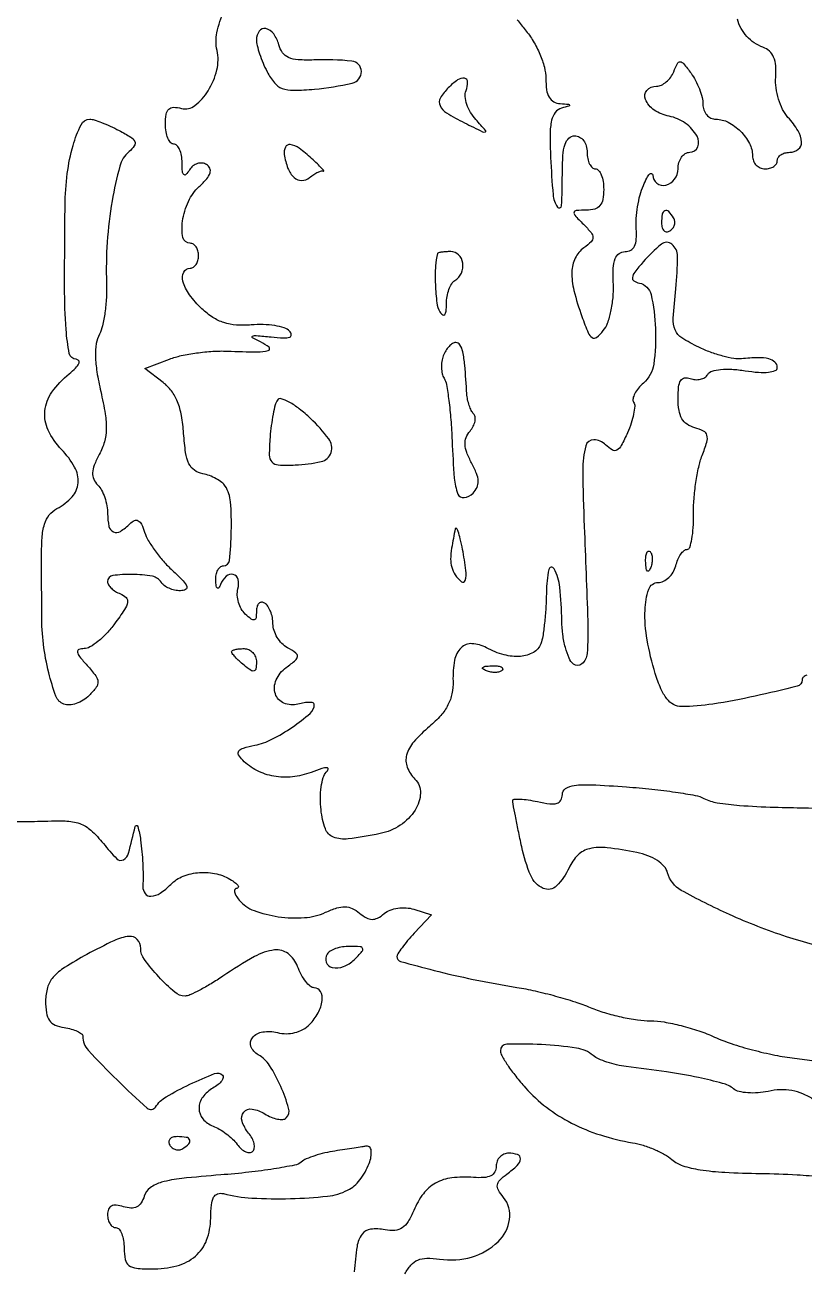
# Model space of a CAD drawing. Extents: x 0 to 5034, y 0 to 2560.
# Drawn here: x 4753 to 4847.2, y 1812 to 1962.4 of the extents above; entities that cross this region are included whole.
import ezdxf

# ---------------------------------------------------------------- set-up
doc = ezdxf.new("R2010")
doc.units = 0

msp = doc.modelspace()

# ---------------------------------------------------------------- linework, layer by layer
for points in [[(4847.568497, 1883.786742, 0.118638), (4847.154503, 1883.564424, 0.213615), (4847, 1883.219286, -0.344098), (4846.400857, 1882.451768, -0.006994), (4841.314814, 1881.254572, -0.015645), (4836.207943, 1880.294083, -0.038674), (4832.411566, 1880, -0.125854), (4831.460047, 1880.24336, -0.099889), (4830.645786, 1880.929064, -0.066989), (4829.924596, 1882.137666, -0.025431), (4829.243479, 1883.984251, -0.032314), (4828.252654, 1888.070021, -0.051316), (4827.998386, 1891.657066, -0.072436), (4828.446802, 1894.172778, -0.323027), (4829.59362, 1895, 0.114309), (4830.241886, 1895.150168, 0.075597), (4830.872748, 1895.5875, 0.069688), (4831.391003, 1896.235545, 0.070024), (4831.710251, 1897, -0.037272), (4831.972717, 1897.76555, -0.048977), (4832.328396, 1898.4125, -0.058075), (4832.718151, 1898.859973, -0.186677), (4833.080133, 1899, 0.326347), (4833.406804, 1899.23863, 0.031565), (4833.660233, 1900.248437, 0.030551), (4833.828085, 1901.620884, 0.01876), (4833.865719, 1903.25, -0.022872), (4833.923212, 1905.085206, -0.017364), (4834.147808, 1907.086118, -0.017658), (4834.490826, 1908.951912, -0.038674), (4834.91208, 1910.34104, 0.019103), (4835.477284, 1911.972265, 0.140203), (4835.490975, 1912.789365, 0.214118), (4835.067648, 1913.30891, 0.052411), (4834.009863, 1913.707672, -0.085206), (4833.085128, 1914.127059, -0.114423), (4832.461969, 1914.799792, -0.091246), (4832.110679, 1915.801408, -0.038852), (4832, 1917.22362, -0.024033), (4832.06861, 1918.650212, -0.112435), (4832.325631, 1919.425689, -0.226161), (4832.78673, 1919.729097, -0.126558), (4833.467975, 1919.650663, 0.074225), (4834.078335, 1919.515308, 0.075495), (4834.697908, 1919.565387, 0.081848), (4835.231392, 1919.787607, 0.115307), (4835.59357, 1920.151399, -0.182302), (4836.108823, 1920.548473, -0.049583), (4837.13466, 1920.753061, -0.040276), (4838.502419, 1920.77667, -0.023833), (4840.125595, 1920.595907, 0.020151), (4841.722009, 1920.406219, 0.044748), (4842.945788, 1920.420252, 0.068159), (4843.744005, 1920.613062, 0.308701), (4844, 1920.988182, 0.207808), (4843.719766, 1921.633328, 0.128995), (4842.981449, 1922.031565, 0.066175), (4841.67872, 1922.170077, 0.019514), (4839.670671, 1922.038857, -0.069592), (4838.742001, 1922.071078, -0.022487), (4837.395475, 1922.370219, -0.021932), (4835.909913, 1922.841881, -0.022948), (4834.494167, 1923.435744, -0.029482), (4832.445212, 1924.560454, -0.160201), (4831.647495, 1925.522801, -0.109341), (4831.421105, 1926.956484, -0.010411), (4831.713398, 1930.512041, 0.023262), (4831.934387, 1934.430985, 0.226821), (4831.251782, 1935.895045, 0.358765), (4829.979464, 1935.89441, 0.041401), (4827.777588, 1933.75, 0.014152), (4826.765512, 1932.517636, 0.120867), (4826.47715, 1931.869641, 0.304598), (4826.656042, 1931.461639, 0.091492), (4827.317519, 1931.194542, -0.295786), (4828.729453, 1929.807615, -0.044712), (4829.267519, 1925.685476, -0.045241), (4829.051784, 1921.373183, -0.182562), (4827.806707, 1919.102469, 0.041443), (4827.192839, 1918.481764, 0.05582), (4826.756487, 1917.82367, 0.068736), (4826.547857, 1917.227669, 0.190515), (4826.624695, 1916.798239, -0.157711), (4826.748571, 1916.293633, -0.031459), (4826.622053, 1915.362236, -0.03044), (4826.328187, 1914.252065, -0.024277), (4825.88234, 1913.096317, -0.017425), (4825.133026, 1911.551297, -0.145852), (4824.595273, 1911.00342, -0.266621), (4824.020154, 1911.012656, -0.062135), (4823.228253, 1911.62889, 0.19069), (4821.794295, 1912.249651, 0.349921), (4820.833136, 1911.531752, 0.066859), (4820.464104, 1908.535476, 0.00775), (4820.643598, 1901.756753, -0.001896), (4821.078378, 1890.374872, -0.028275), (4820.990229, 1886.395227, -0.194191), (4820.372238, 1885.155036, -0.37003), (4819.333333, 1885.138321, -0.12058), (4818.814336, 1885.838202, -0.03403), (4818.37102, 1887.132304, -0.032186), (4818.054815, 1888.711221, -0.029077), (4817.929715, 1890.372445, 0.021688), (4817.685478, 1894.411497, 0.097669), (4816.993318, 1896.661143, 0.703889), (4816.358583, 1896.565816, 0.045033), (4816.070285, 1893.831787, -0.011246), (4815.998795, 1891.92858, -0.011977), (4815.842343, 1890.070212, -0.011625), (4815.632665, 1888.481135, -0.053041), (4815.393011, 1887.581787, -0.173403), (4814.492668, 1886.533876, -0.111268), (4812.942956, 1886.061307, -0.08464), (4810.952679, 1886.249988, -0.057062), (4808.826899, 1887.092641, 0.10568), (4807.072718, 1887.598617, 0.216132), (4805.758044, 1887.110546, 0.154457), (4804.965937, 1885.600536, 0.051305), (4804.778709, 1883.078351, -0.056913), (4804.647501, 1881.543494, -0.070102), (4804.170178, 1880.189619, -0.062794), (4803.287297, 1878.911091, -0.035394), (4801.932211, 1877.596413, 0.038305), (4800.033098, 1875.732371, 0.112633), (4799.170362, 1874.129695, 0.160389), (4799.241761, 1872.660731, 0.105075), (4800.172874, 1871.227126, -0.208511), (4800.840567, 1869.527215, -0.13383), (4800.198466, 1867.472911, -0.104858), (4798.398286, 1865.645806, -0.09692), (4795.961252, 1864.64225, -0.01595), (4792.083787, 1863.994617, -0.129178), (4790.310323, 1864.214461, -0.216242), (4789.335535, 1865.230658, -0.055672), (4788.810123, 1867.500717, -0.030251), (4788.731008, 1868.918759, -0.033695), (4788.829713, 1870.285118, -0.035887), (4789.073299, 1871.421136, -0.12472), (4789.450717, 1872.063628, 0.117359), (4789.675096, 1872.43321, 0.513346), (4789.548053, 1872.605078, 0.076881), (4788.914679, 1872.497825, 0.009968), (4787.617918, 1872.037444, -0.063057), (4785.346238, 1871.49323, -0.071609), (4783.110026, 1871.568815, -0.074649), (4781.062805, 1872.260406, -0.077805), (4779.341283, 1873.51586, -0.068204), (4778.843077, 1874.172307, -0.308782), (4778.882223, 1874.626445, -0.154381), (4779.421201, 1874.979165, -0.018937), (4780.808309, 1875.311662, 0.069932), (4782.881367, 1876.038063, 0.031834), (4785.34946, 1877.518563, 0.026716), (4787.496552, 1879.17593, 0.218375), (4788, 1880.273676, 0.346046), (4787.864655, 1880.445817, 0.057193), (4787.416069, 1880.501703, 0.042332), (4786.774408, 1880.453533, 0.024063), (4786.012151, 1880.292927, -0.164126), (4784.322923, 1880.410643, -0.219258), (4783.295257, 1881.526708, -0.185183), (4783.38563, 1883.207497, -0.129339), (4784.58752, 1884.702363, 0.014565), (4785.730225, 1885.599322, 0.204981), (4785.962042, 1886.053641, 0.262939), (4785.763409, 1886.468243, 0.023532), (4784.75, 1887.107445, -0.072398), (4784.080611, 1887.627185, -0.055187), (4783.514063, 1888.363567, -0.055902), (4783.129493, 1889.19369, -0.080711), (4783, 1889.990673, 0.048048), (4782.925903, 1890.759974, 0.046829), (4782.70625, 1891.507946, 0.050681), (4782.383471, 1892.127192, 0.109294), (4782, 1892.5, 0.144049), (4781.620517, 1892.603982, 0.191496), (4781.29375, 1892.466944, 0.135579), (4781.073051, 1892.086596, 0.064153), (4781, 1891.51959, -0.031677), (4780.949338, 1890.720721, -0.308844), (4780.736107, 1890.480412, -0.232802), (4780.376256, 1890.557686, -0.020597), (4779.651274, 1891.181045, -0.077406), (4779.169909, 1891.795001, -0.056957), (4778.835435, 1892.593585, -0.056999), (4778.689963, 1893.446316, -0.077875), (4778.767906, 1894.220472, 0.121086), (4778.784912, 1895.371075, 0.281664), (4778.204749, 1895.963051, 0.253317), (4777.348847, 1895.744665, 0.110762), (4776.662281, 1894.75, -0.051902), (4776.45138, 1894.351958, -0.449116), (4776.275306, 1894.327933, -0.185333), (4776.137165, 1894.583427, -0.021021), (4776.078947, 1895.25, -0.055301), (4776.122799, 1895.919486, -0.077299), (4776.316941, 1896.485938, -0.09916), (4776.624788, 1896.864954, -0.174481), (4777, 1897, 0.3845), (4777.739275, 1897.667131, 0.01954), (4777.962201, 1901.17699, 0.025072), (4777.870056, 1904.750717, 0.12536), (4777.234687, 1906.634318, 0.084161), (4776.81064, 1907.096239, 0.039039), (4776.128314, 1907.545383, 0.037229), (4775.319552, 1907.916001, 0.04259), (4774.5, 1908.142945, -0.108214), (4773.499871, 1908.566505, -0.128853), (4772.842951, 1909.34911, -0.07543), (4772.438908, 1910.696008, -0.018398), (4772.197352, 1913.008627, 0.026732), (4771.934407, 1915.175924, 0.052262), (4771.456474, 1916.846701, 0.064), (4770.727491, 1918.147297, 0.069011), (4769.708965, 1919.184117), (4767.523227, 1920.868233), (4770.488647, 1921.995684, -0.03757), (4771.911729, 1922.417586, -0.018689), (4773.764722, 1922.746619, -0.018438), (4775.719935, 1922.945739, -0.025745), (4777.477034, 1922.96883, 0.005274), (4781.120705, 1922.867546, 0.071681), (4782.435953, 1923.033982, 0.605048), (4782.521254, 1923.427322, 0.064554), (4781.5, 1924.077857, -0.016286), (4780.528716, 1924.572237, -0.613582), (4780.535135, 1924.764999, -0.131158), (4780.986148, 1924.845204, -0.004527), (4782.781418, 1924.676154, 0.014524), (4784.273445, 1924.565698, 0.08915), (4785.034782, 1924.667541, 0.360933), (4785.220386, 1924.958886, 0.166478), (4785.008471, 1925.391529, 0.122672), (4784.36567, 1925.777956, 0.034304), (4783.214459, 1926.045767, 0.032411), (4781.826669, 1926.178268, 0.029091), (4780.381795, 1926.138123, -0.037774), (4778.570189, 1926.119227, -0.062703), (4777.072155, 1926.407834, -0.065198), (4775.732969, 1927.047774, -0.04458), (4774.404743, 1928.089489, -0.046062), (4772.903291, 1929.785762, -0.088697), (4772.107415, 1931.410236, -0.187247), (4772.20839, 1932.50974, -0.284582), (4773, 1933, 0.148195), (4773.381354, 1933.115568, 0.098894), (4773.70625, 1933.440625, 0.082425), (4773.925306, 1933.926543, 0.064853), (4774, 1934.5, 0.064853), (4773.925306, 1935.073457, 0.082425), (4773.70625, 1935.559375, 0.098894), (4773.381354, 1935.884432, 0.148195), (4773, 1936, -0.354413), (4772.116949, 1936.715847, -0.091245), (4772.064871, 1938.68763, -0.068914), (4772.783482, 1941.068, -0.097803), (4774.075277, 1942.855504, 0.026436), (4774.985019, 1943.797631, 0.098714), (4775.39102, 1944.509594, 0.18802), (4775.363017, 1945.066639, 0.149932), (4774.963473, 1945.522575, 0.11574), (4774.443633, 1945.696646, 0.099292), (4773.868688, 1945.635898, 0.092179), (4773.326724, 1945.348876, 0.084024), (4772.903509, 1944.878115, -0.040224), (4772.478445, 1944.313144, -0.429146), (4772.220717, 1944.304217, -0.184504), (4772.054109, 1944.667724, -0.014514), (4772.015313, 1945.75, 0.042491), (4771.93607, 1946.61138, 0.061885), (4771.710748, 1947.339062, 0.081007), (4771.383543, 1947.832484, 0.208855), (4771, 1948, -0.220409), (4770.617289, 1948.17732, -0.077451), (4770.29375, 1948.706874, -0.058891), (4770.073203, 1949.48496, -0.03966), (4770, 1950.40638, -0.036346), (4770.086616, 1951.596361, -0.162812), (4770.397633, 1952.211515, -0.201996), (4770.9695, 1952.440765, -0.059675), (4771.924251, 1952.309558, 0.23486), (4773.565571, 1952.651816, 0.088516), (4775.169023, 1954.453364, 0.078024), (4776.213875, 1956.959671, 0.115708), (4776.234859, 1959.329098, -0.108944), (4776.22524, 1961.464484, -0.050846), (4777.084759, 1964.110057, -0.05068)], [(4812.542832, 1963.036206, 0.016842), (4813.5, 1961.817631, -0.040307), (4814.477341, 1960.445548, -0.034321), (4815.28211, 1958.860277, -0.035662), (4815.823939, 1957.277597, -0.064727), (4816, 1955.923275, 0.03538), (4816.096135, 1954.566364, 0.095532), (4816.409581, 1953.657033, 0.13613), (4816.957189, 1953.11772, 0.110694), (4817.75, 1952.883999, -0.004396), (4818.74513, 1952.809241, -0.308447), (4818.868181, 1952.709296, -0.416147), (4818.804115, 1952.591583, -0.005378), (4817.91194, 1952.341861, 0.165491), (4817.150997, 1951.83218, 0.108824), (4816.701927, 1950.867864, 0.054376), (4816.518817, 1949.215739, 0.012096), (4816.58271, 1946.370426, 0.009142), (4816.874852, 1941.877161, 0.13192), (4817.411244, 1940.387093, 0.71382), (4817.897219, 1940.525232, 0.013493), (4818, 1944.333333, -0.015711), (4818.071324, 1946.602601, -0.062119), (4818.330357, 1947.972222, -0.125352), (4818.799465, 1948.719794, -0.192577), (4819.5, 1949, -0.130775), (4820.075754, 1948.846791, -0.10214), (4820.5625, 1948.416667, -0.08892), (4820.888136, 1947.769411, -0.072314), (4821, 1947, 0.048028), (4821.073693, 1946.234582, 0.068025), (4821.29375, 1945.5875, 0.088204), (4821.618118, 1945.151477, 0.191087), (4822, 1945, -0.226478), (4822.382936, 1944.817169, -0.074992), (4822.70625, 1944.265625, -0.057076), (4822.926884, 1943.457356, -0.038131), (4823, 1942.5, -0.044873), (4822.892309, 1941.302468, -0.128843), (4822.542857, 1940.551724, -0.150971), (4821.910465, 1940.138128, -0.069993), (4820.928571, 1940, 0.01401), (4819.670019, 1939.964729, 0.333463), (4819.414965, 1939.75, 0.248893), (4819.512836, 1939.382952, 0.009236), (4820.539469, 1938.317674, -0.02012), (4821.487134, 1937.290507, -0.171646), (4821.70734, 1936.714145, -0.21178), (4821.49198, 1936.193815, -0.032413), (4820.610897, 1935.457432, 0.121652), (4819.561088, 1934.204227, 0.106854), (4819.150704, 1932.54377, 0.069913), (4819.400894, 1930.282708, 0.024373), (4820.366481, 1927.144988, 0.01103), (4821.125005, 1925.185474, 0.150429), (4821.606328, 1924.602307, 0.328749), (4822.13663, 1924.630479, 0.047475), (4822.952466, 1925.442725, 0.087621), (4823.469531, 1926.350155, 0.032351), (4823.875709, 1927.770957, 0.030862), (4824.127412, 1929.413373, 0.032393), (4824.169261, 1931.047737, -0.018746), (4824.166001, 1932.991487, -0.077055), (4824.387312, 1934.144613, -0.151866), (4824.853694, 1934.764708, -0.15741), (4825.582564, 1935, 0.126191), (4826.26991, 1935.17628, 0.154168), (4826.726372, 1935.653892, 0.09992), (4826.946869, 1936.490657, 0.034275), (4826.934215, 1937.75, -0.037258), (4826.929166, 1938.984765, -0.023056), (4827.097893, 1940.426563, -0.023078), (4827.397975, 1941.843167, -0.038053), (4827.795463, 1943, -0.018351), (4828.215856, 1943.8844, -0.064962), (4828.575254, 1944.398438, -0.31845), (4828.798962, 1944.447125, -0.286968), (4828.936614, 1944.25, 0.216537), (4829.447832, 1943.261184, 0.230785), (4830.508467, 1943.031208, 0.17419), (4831.582782, 1943.742802, 0.161599), (4832, 1945, -0.068582), (4832.105348, 1945.764437, -0.084945), (4832.413124, 1946.4125, -0.099857), (4832.870073, 1946.845833, -0.140877), (4833.40638, 1947, 0.303747), (4834.375658, 1947.64868, 0.231567), (4834.291927, 1948.957633, 0.109167), (4832.874251, 1950.521307, 0.105251), (4830.911424, 1951.367715, -0.097584), (4829.115454, 1952.110048, -0.148156), (4828.047649, 1953.403496, -0.291908), (4828.236475, 1954.48997, -0.210709), (4829.393011, 1955, 0.109922), (4829.976177, 1955.129773, 0.065985), (4830.576108, 1955.514062, 0.061159), (4831.101147, 1956.080888, 0.063876), (4831.464431, 1956.75, -0.024497), (4831.911025, 1957.753256, -0.307548), (4832.255758, 1957.944401, -0.202378), (4832.672017, 1957.722466, -0.01179), (4833.57142, 1956.55887, -0.038147), (4834.118337, 1955.683011, -0.029497), (4834.580355, 1954.656592, -0.030252), (4834.89838, 1953.641093, -0.060828), (4835, 1952.80887, 0.085574), (4835.119092, 1952.118129, 0.093724), (4835.461607, 1951.531356, 0.100354), (4835.972, 1951.138915, 0.114357), (4836.571429, 1951, -0.121914), (4838.072064, 1950.628584, -0.075176), (4839.543604, 1949.543604, -0.075176), (4840.628584, 1948.072064, -0.121914), (4841, 1946.571429, 0.094386), (4841.114249, 1945.971599, 0.09673), (4841.440625, 1945.461607, 0.098961), (4841.927643, 1945.120227, 0.103894), (4842.5, 1945, 0.064853), (4843.073457, 1945.074694, 0.082425), (4843.559375, 1945.29375, 0.098894), (4843.884432, 1945.618646, 0.148195), (4844, 1946, -0.148195), (4844.115568, 1946.381354, -0.098894), (4844.440625, 1946.70625, -0.082425), (4844.926543, 1946.925306, -0.064853), (4845.5, 1947, 0.17018), (4846.538872, 1947.364137, 0.240936), (4846.934435, 1948.241241, 0.126285), (4846.512686, 1949.60259, 0.046007), (4845.291775, 1951.230086, -0.067571), (4844.642194, 1952.178299, -0.042345), (4844.141301, 1953.428559, -0.041301), (4843.845221, 1954.791865, -0.051885), (4843.809532, 1956.083398, 0.037974), (4843.809723, 1957.465219, 0.081942), (4843.558362, 1958.495521, 0.105597), (4843.045382, 1959.224463, 0.09871), (4842.267757, 1959.701629, -0.119944), (4840.322084, 1961.010969, -0.115876), (4839.16542, 1963.083736, -0.110446)], [(4851.742331, 1850.43679, -0.032176), (4845.106428, 1852.168786, -0.025858), (4838.230316, 1854.846397, -0.020657), (4832.384116, 1857.774664, -0.205146), (4830.738087, 1859.893555, 0.120122), (4830.321649, 1860.665209, 0.06377), (4829.492696, 1861.376931, 0.054489), (4828.353368, 1861.960289, 0.041762), (4827.008278, 1862.348344, 0.019391), (4823.42567, 1862.921424, 0.085658), (4821.299425, 1862.812765, 0.140852), (4819.890249, 1862.039592, 0.090643), (4818.818046, 1860.5, -0.090925), (4817.295342, 1858.316124, -0.309016), (4815.675477, 1858.019426, -0.191992), (4814.171777, 1859.560364, -0.045666), (4813.082864, 1863.049221, -0.002002), (4812.667974, 1865.022294, -0.002889), (4812.318091, 1866.77099, -0.001511), (4812.034845, 1868.254376, -0.046446), (4812, 1868.628676, -0.394502), (4812.160676, 1868.800627, -0.027665), (4812.88125, 1868.809599, -0.027458), (4813.849542, 1868.714628, -0.015884), (4815, 1868.5, 0.021663), (4816.493862, 1868.23913, 0.101252), (4817.360426, 1868.301849, 0.19976), (4817.824762, 1868.668512, 0.127705), (4818, 1869.34343, -0.252587), (4818.395213, 1870.075849, -0.115476), (4819.446837, 1870.461171, -0.042087), (4821.533967, 1870.538757, -0.00622), (4825.75, 1870.287999, -0.008418), (4828.836208, 1870.013586, -0.010408), (4831.699578, 1869.649905, -0.008918), (4834.080276, 1869.25352, -0.072883), (4835.120903, 1868.89902, 0.078709), (4836.729762, 1868.371667, 0.020729), (4839.428862, 1868.051141, 0.012571), (4843.650361, 1867.833092, 0.002679), (4851, 1867.677944, 0.029713)], [(4751.407436, 1866.103883, 0.01748), (4754.531081, 1866.120996, -0.014312), (4757.859554, 1866.160319, -0.077567), (4759.63366, 1865.852799, -0.105107), (4760.969675, 1865.059377, -0.037169), (4762.496594, 1863.424104, 0.02346), (4764.108119, 1861.600554, 0.336098), (4764.912896, 1861.477557, 0.206192), (4765.538034, 1862.271013, 0.010713), (4766.325449, 1865.5, -0.77192), (4766.639988, 1865.512042, -0.041255), (4766.99069, 1863.881315, -0.019617), (4767.249565, 1861.017197, -0.022012), (4767.268645, 1858.25, 0.170927), (4767.539679, 1857.37833, 0.256597), (4768.247668, 1857.055002, 0.130564), (4769.355517, 1857.438948, 0.048068), (4770.642857, 1858.5, -0.104029), (4772.158251, 1859.4887, -0.075875), (4774.126614, 1859.927451, -0.073675), (4776.194871, 1859.763245, -0.087075), (4778, 1859, -0.025123), (4778.52078, 1858.62508, -0.082482), (4778.803094, 1858.310881, -0.286859), (4778.804783, 1858.116589, -0.2562), (4778.627555, 1858.015313, 0.257976), (4778.402037, 1857.885442, 0.18795), (4778.351575, 1857.594601, 0.087336), (4778.529285, 1857.141806, 0.036139), (4778.913184, 1856.604607, 0.131864), (4780.710546, 1855.332665, 0.053218), (4783.648294, 1854.590966, 0.052332), (4786.815542, 1854.475629, 0.090082), (4789.36661, 1855.121177, -0.029734), (4790.720647, 1855.643364, -0.083232), (4791.724078, 1855.787375, -0.103839), (4792.586423, 1855.585035, -0.063916), (4793.470386, 1855.024577, 0.04511), (4794.301284, 1854.452994, 0.123322), (4794.98397, 1854.266257, 0.128431), (4795.656781, 1854.426538, 0.050892), (4796.452012, 1854.960174, -0.082793), (4797.170609, 1855.378817, -0.054083), (4798.101201, 1855.62065, -0.052178), (4799.103613, 1855.662701, -0.061326), (4800.037522, 1855.488091), (4802.17102, 1854.810945), (4800.08551, 1852.591021, 0.012596), (4799.286752, 1851.696671, 0.01695), (4798.612619, 1850.84561, 0.014069), (4798.103677, 1850.114126, 0.145959), (4798, 1849.766534, 0.335973), (4798.439243, 1849.186633, 0.005857), (4802.48811, 1848.098339, 0.012807), (4807.233537, 1847.010946, 0.009642), (4812.5, 1846.050648, -0.015846), (4814.696834, 1845.621845, -0.01076), (4817.168686, 1845.001259, -0.01085), (4819.531697, 1844.298173, -0.021292), (4821.372124, 1843.619111, 0.026203), (4823.105316, 1842.998876, 0.018288), (4825.115179, 1842.475614, 0.018501), (4827.084596, 1842.114952, 0.036047), (4828.676988, 1842, -0.042307), (4830.296933, 1841.862685, -0.01969), (4832.361781, 1841.425812, -0.019344), (4834.506411, 1840.793852, -0.02556), (4836.40052, 1840.045319, 0.02757), (4838.43177, 1839.252007, 0.014707), (4841.018417, 1838.486314, 0.014599), (4843.713645, 1837.857543, 0.022009), (4846.095656, 1837.482941, -0.008492), (4848.492618, 1837.172107, -0.00562)], [(4848.386567, 1832.482367, 0.04657), (4847.093956, 1833.166803, 0.053741), (4845.75694, 1833.560717, 0.053487), (4844.361278, 1833.661748, 0.04543), (4842.894571, 1833.476844, -0.035442), (4841.666342, 1833.297054, -0.036507), (4840.437269, 1833.295196, -0.039097), (4839.378977, 1833.454735, -0.110432), (4838.709041, 1833.776496, 0.101056), (4837.388499, 1834.441145, 0.014962), (4834.470541, 1835.139608, 0.014461), (4830.595279, 1835.82921, 0.00749), (4825.719987, 1836.477537, -0.027009), (4824.566158, 1836.677061, -0.024296), (4823.398231, 1837.005098, -0.025064), (4822.379666, 1837.403112, -0.067177), (4821.719987, 1837.813748, 0.137638), (4819.704734, 1838.707375, 0.023279), (4815.472582, 1839.120341, 0.018414), (4811.277294, 1839.178645, 0.407514), (4810.5, 1838.383322, 0.133676), (4810.661219, 1837.791077, 0.016145), (4811.390191, 1836.638214, 0.018265), (4812.369939, 1835.30193, 0.014093), (4813.530436, 1833.916749, 0.048636), (4816.076751, 1831.553868, 0.044251), (4819.110194, 1829.641857, 0.041852), (4822.598723, 1828.206617, 0.034786), (4826.5, 1827.263847, -0.034153), (4827.777303, 1826.956887, -0.025556), (4829.134759, 1826.453321, -0.02607), (4830.369441, 1825.843974, -0.052281), (4831.256627, 1825.21721, 0.104678), (4832.558206, 1824.487586, 0.036828), (4834.654587, 1823.999602, 0.025842), (4837.651159, 1823.688632, 0.009227), (4841.949694, 1823.545526, -0.008837), (4846.387876, 1823.401236, -0.02821), (4849.333829, 1823.086066, -0.043058)], [(4798.952785, 1811.411779, -0.05662), (4799.691897, 1812.481736, -0.113585), (4800.519047, 1813.080983, -0.099789), (4801.599355, 1813.302045, -0.03718), (4803.152089, 1813.190986, 0.106409), (4807.032094, 1813.448578, 0.123223), (4810.231848, 1815.295634, 0.165645), (4811.61678, 1817.996892, 0.212664), (4810.870365, 1820.6562, -0.041965), (4810.261202, 1821.529929, -0.169677), (4810.141098, 1822.158457, -0.162021), (4810.436864, 1822.742753, -0.037414), (4811.287747, 1823.468455, 0.032833), (4812.553737, 1824.52834, 0.18313), (4812.928897, 1825.313193, 0.346723), (4812.591271, 1825.824209, 0.080028), (4811.5, 1826, 0.104161), (4810.927648, 1825.879459, 0.09901), (4810.440625, 1825.537236, 0.096659), (4810.114234, 1825.025972, 0.094141), (4810, 1824.424634, -0.124849), (4809.824452, 1823.732554, -0.155158), (4809.348328, 1823.274452, -0.100593), (4808.512512, 1823.05413, -0.034176), (4807.25, 1823.068142, 0.049113), (4804.639693, 1823.019263, 0.097338), (4802.676181, 1822.388269, 0.10492), (4801.191253, 1821.101369, 0.063823), (4800.032363, 1819.078132, -0.036899), (4799.349008, 1817.720988, -0.110202), (4798.637147, 1816.971637, -0.132018), (4797.755914, 1816.670763, -0.063932), (4796.558024, 1816.744157, 0.076067), (4794.812802, 1816.808834, 0.208948), (4793.770364, 1816.20257, 0.121842), (4793.16853, 1814.736672, 0.019963), (4792.837987, 1811.664054, -0.02862)]]:
    msp.add_lwpolyline(points, format="xyb")
for points in [[(4781, 1960.614307, 0.061155), (4781.085947, 1959.914239, 0.019411), (4781.380242, 1958.902745, 0.019055), (4781.798962, 1957.790507, 0.020107), (4782.294439, 1956.733579, 0.052403), (4783.177668, 1955.395112, 0.13362), (4784.118002, 1954.727866, 0.092937), (4785.483325, 1954.498946, 0.017655), (4788.012138, 1954.63697, 0.034167), (4792.598848, 1955.368421, 0.353968), (4793.697372, 1956.772402, 0.380272), (4792.543537, 1958.027869, 0.035002), (4787.953948, 1958.169327, -0.023359), (4786.038167, 1958.183782, -0.089), (4784.879264, 1958.457316, -0.136991), (4784.159837, 1959.041, -0.090528), (4783.707205, 1960.011649, 0.09322), (4783.08584, 1961.325774, 0.183047), (4782.13292, 1961.951633, 0.298017), (4781.339075, 1961.652618, 0.159147)], [(4804.2, 1954.8, 0.063089), (4803.251418, 1953.576215, 0.246493), (4803.2051, 1952.651064, 0.148735), (4803.994742, 1951.76627, 0.021032), (4806.156098, 1950.572014, 0.001678), (4808.3502, 1949.486633, 0.184908), (4808.670778, 1949.457592, 0.55116), (4808.72151, 1949.628858, 0.004021), (4807.534817, 1950.961527, -0.050881), (4806.898743, 1951.826829, -0.051352), (4806.452825, 1952.800156, -0.05634), (4806.250027, 1953.731389, -0.117606), (4806.347334, 1954.462755, 0.088993), (4806.545765, 1955.500746, 0.372522), (4806.167228, 1955.948502, 0.194425), (4805.337219, 1955.755667, 0.043292)], [(4764.401439, 1949.635512, -0.018181), (4765.794478, 1948.847249, -0.145849), (4766.280413, 1948.304086, -0.270296), (4766.233062, 1947.766086, -0.065672), (4765.602664, 1947.085204, 0.15549), (4764.474617, 1945.3236, 0.02266), (4763.552961, 1941.118052, 0.025263), (4762.954447, 1936.15079, 0.026103), (4762.86931, 1931.202692, -0.022148), (4762.852725, 1929.419272, -0.021078), (4762.679396, 1927.614361, -0.021571), (4762.390228, 1926.034436, -0.066909), (4762.011567, 1925.021613, 0.085128), (4761.630282, 1923.876995, 0.043747), (4761.532922, 1922.364119, 0.033962), (4761.707308, 1920.45456, 0.016973), (4762.172615, 1918.072534, -0.015327), (4762.710258, 1915.367534, -0.0474), (4762.841928, 1913.511407, -0.064589), (4762.609248, 1912.001601, -0.05242), (4761.99112, 1910.483408, 0.026761), (4761.381473, 1909.18131, 0.084768), (4761.176629, 1908.244389, 0.120874), (4761.325844, 1907.486782, 0.087812), (4761.820206, 1906.779794, -0.076477), (4762.272745, 1906.162686, -0.03832), (4762.653436, 1905.270939, -0.036908), (4762.913053, 1904.267175, -0.044859), (4763, 1903.3, 0.052539), (4763.159927, 1901.78221, 0.240192), (4763.701473, 1901.114463, 0.249946), (4764.540774, 1901.174936, 0.055962), (4765.700663, 1902.100663, -0.086855), (4766.250725, 1902.486853, -0.245933), (4766.705012, 1902.467104, -0.153152), (4767.10133, 1902.034035, -0.032472), (4767.477953, 1901.069465, 0.057164), (4767.922053, 1900.079087, 0.023026), (4768.737927, 1898.838628, 0.022423), (4769.748151, 1897.570462, 0.026412), (4770.817071, 1896.468802, -0.01135), (4772.135392, 1895.189527, -0.100145), (4772.576646, 1894.513238, -0.390923), (4772.436657, 1894.148896, -0.115167), (4771.798799, 1894, -0.053684), (4771.110039, 1894.074164, -0.048986), (4770.430211, 1894.29375, -0.052224), (4769.858853, 1894.616857, -0.09988), (4769.5, 1895, 0.213078), (4768.411816, 1895.740234, 0.040275), (4765.96271, 1895.978456, 0.040996), (4763.619042, 1895.824754, 0.371662), (4763, 1895.106989, 0.141579), (4763.111246, 1894.721987, 0.060479), (4763.452785, 1894.30255, 0.053105), (4763.951735, 1893.914923, 0.047027), (4764.541397, 1893.622488, -0.107381), (4765.229673, 1893.171208, -0.246041), (4765.404203, 1892.594782, -0.099879), (4765.044588, 1891.713892, -0.012488), (4763.853338, 1890.015499, -0.028918), (4762.892062, 1888.861313, -0.033567), (4761.847875, 1887.885803, -0.035731), (4760.869357, 1887.197714, -0.136192), (4760.156954, 1887, 0.085279), (4759.531034, 1886.892462, 0.368225), (4759.356233, 1886.590583, 0.125864), (4759.608808, 1886.041566, 0.013494), (4760.52817, 1884.968872, -0.020944), (4761.558882, 1883.729357, -0.148055), (4761.83011, 1883.003998, -0.180037), (4761.625388, 1882.323937, -0.034197), (4760.760699, 1881.332128, -0.058045), (4760.037644, 1880.759945, -0.056558), (4759.196269, 1880.363346, -0.0615), (4758.368608, 1880.191568, -0.112522), (4757.689673, 1880.288842, -0.216626), (4756.750736, 1881.242292, -0.027023), (4755.878791, 1884.090928, -0.030219), (4755.242845, 1887.535157, -0.031042), (4755.03435, 1891, 0.001364), (4755.033678, 1891.878128, 0.00022), (4755.026948, 1893.589085, 0.000243), (4755.01716, 1895.6038, 0.000213), (4755.005019, 1897.707523, -0.015809), (4755.073298, 1900.393195, -0.058563), (4755.366233, 1902.05944, -0.095717), (4755.939345, 1903.155269, -0.10202), (4756.868724, 1903.929743, 0.084533), (4758.706774, 1905.356443, 0.167302), (4759.434841, 1907.029122, 0.148978), (4759.01428, 1908.938701, 0.062939), (4757.433921, 1911.068971, -0.08018), (4755.819301, 1913.409094, -0.136931), (4755.41632, 1915.731934, -0.130022), (4756.272114, 1918.012552, -0.068808), (4758.356499, 1920.227764, 0.025255), (4759.135509, 1920.923396, 0.086099), (4759.52896, 1921.474978, 0.266496), (4759.504357, 1921.811157, 0.244661), (4759.19717, 1921.977764, -0.35353), (4758.371363, 1922.668683, -0.030711), (4757.981497, 1925.581277, -0.018014), (4757.799951, 1930.673321, -0.002917), (4757.86158, 1940.58344, -0.028319), (4758.126064, 1944.428638, -0.038785), (4758.82466, 1947.825562, -0.042911), (4759.782979, 1950.324997, -0.287257), (4760.860942, 1951, -0.078141), (4761.368914, 1950.920125, -0.013981), (4762.276521, 1950.599182, -0.014798), (4763.327752, 1950.157889, -0.012885)], [(4784.366604, 1946.75, 0.053843), (4784.812105, 1945.062712, 0.116384), (4785.56279, 1943.959409, 0.186982), (4786.481197, 1943.601155, 0.175508), (4787.431037, 1943.942766, -0.027061), (4787.943589, 1944.323282, -0.036397), (4788.447481, 1944.606294, -0.039688), (4788.878857, 1944.768492, -0.196121), (4789.131765, 1944.741324, 0.822409), (4789.162388, 1944.778531, 0.019663), (4788.889703, 1945.084951, 0.010474), (4788.378608, 1945.593925, 0.004547), (4787.678972, 1946.25, 0.029103), (4786.170114, 1947.485186, 0.120069), (4785.086409, 1947.929143, 0.324983), (4784.505159, 1947.627561, 0.154796)], [(4830, 1938.440983, 0.067432), (4830.074611, 1937.890269, 0.140899), (4830.298542, 1937.524436, 0.190788), (4830.63036, 1937.397824, 0.136093), (4831.016312, 1937.510081, 0.090427), (4831.360589, 1937.820631, 0.095498), (4831.565079, 1938.22714, 0.099685), (4831.598899, 1938.665803, 0.108373), (4831.457295, 1939.069098, 0.050477), (4830.86686, 1939.838655, 0.315493), (4830.407182, 1939.933879, 0.25701), (4830.085158, 1939.519563, 0.039415)], [(4802.918758, 1934.75, 0.067751), (4802.651764, 1933.273587, 0.020887), (4802.647585, 1931.007121, 0.018561), (4802.818942, 1928.787319, 0.113474), (4803.199946, 1927.710721, 0.08571), (4803.525932, 1927.351639, 0.410586), (4803.774136, 1927.380693, 0.146481), (4803.939459, 1927.789642, 0.021577), (4803.984687, 1928.690983, -0.041553), (4804.064504, 1929.574966, -0.04346), (4804.289252, 1930.419912, -0.047523), (4804.614889, 1931.108369, -0.12069), (4805, 1931.5, 0.14977), (4805.789249, 1932.400068, 0.142059), (4805.959892, 1933.60807, 0.163204), (4805.45935, 1934.604652, 0.197974), (4804.5, 1935, 0.015606), (4803.919329, 1934.981872, 0.023601), (4803.41676, 1934.926563, 0.020307), (4803.024672, 1934.848138, 0.260294)], [(4803.603744, 1922.409758, 0.054949), (4803.422083, 1921.717465, 0.045056), (4803.378657, 1920.953512, 0.046826), (4803.470232, 1920.235493, 0.083478), (4803.694414, 1919.685431, -0.096749), (4803.982883, 1918.920617, -0.009939), (4804.268814, 1917.001472, -0.012095), (4804.510855, 1914.678829, -0.009378), (4804.665571, 1912.141094, 0.008243), (4804.932072, 1907.600115, 0.076261), (4805.374507, 1905.687564, 0.34802), (4806.125076, 1905.256404, 0.160609), (4807.19646, 1905.79646, 0.08974), (4807.678201, 1906.491042, 0.118864), (4807.823606, 1907.243948, 0.083985), (4807.622217, 1908.173218, 0.027608), (4807.029058, 1909.445705, -0.029888), (4806.441877, 1910.720509, -0.080956), (4806.234673, 1911.691131, -0.106612), (4806.370504, 1912.513656, -0.079326), (4806.840588, 1913.30792, 0.053597), (4807.224698, 1913.887055, 0.068865), (4807.438227, 1914.48873, 0.0843), (4807.456988, 1915.019833, 0.164589), (4807.27136, 1915.395306, -0.081573), (4806.990374, 1915.786728, -0.032889), (4806.736999, 1916.39606, -0.031455), (4806.54522, 1917.101536, -0.034612), (4806.451087, 1917.803297, 0.004435), (4806.198062, 1921.262465, 0.032939), (4805.95524, 1922.894047, 0.086775), (4805.620639, 1923.715723, 0.258265), (4805.106989, 1924, 0.14484), (4804.720709, 1923.885704, 0.059609), (4804.297044, 1923.532866, 0.052194), (4803.903314, 1923.018141, 0.045603)], [(4783.529249, 1917.047325, 0.075058), (4783.276394, 1916.45545, 0.014765), (4783.018489, 1915.325384, 0.015353), (4782.795371, 1913.978373, 0.013714), (4782.645344, 1912.568577, 0.018286), (4782.554138, 1910.399451, 0.187554), (4782.869119, 1909.57601, 0.199589), (4783.646935, 1909.209211, 0.02106), (4785.697514, 1909.199907, 0.046598), (4788.827927, 1909.611414, 0.263706), (4790.025222, 1910.703569, 0.245619), (4789.747181, 1912.362236, 0.041729), (4787.535249, 1914.82795, 0.022989), (4786.188893, 1915.985696, 0.039603), (4784.957124, 1916.801692, 0.050496), (4783.986714, 1917.217721, 0.342896)], [(4805.05513, 1901.5, 0.008477), (4804.605871, 1899.141994, 0.042795), (4804.491134, 1897.807678, 0.073829), (4804.634212, 1896.842368, 0.06485), (4805.053781, 1895.912981, 0.086638), (4805.793927, 1895.079941, 0.535483), (4806.243102, 1895.224679, 0.101787), (4806.333598, 1896.463208, 0.014403), (4805.92749, 1899, 0.010174), (4805.657612, 1900.279412, 0.02688), (4805.397249, 1901.178125, 0.088004), (4805.197099, 1901.534864, 0.630271)], [(4828.683114, 1896.8125, -0.054073), (4828.461564, 1896.395823, -0.470617), (4828.279315, 1896.37858, -0.168741), (4828.137993, 1896.670344, -0.018894), (4828.078947, 1897.416667, -0.028489), (4828.089945, 1898.112848, -0.077125), (4828.200665, 1898.592839, -0.208169), (4828.385309, 1898.77538, -0.296942), (4828.604167, 1898.729167, -0.126455), (4828.797407, 1898.402231, -0.060344), (4828.876576, 1897.916927, -0.05415), (4828.839148, 1897.359369, -0.051402)], [(4781, 1885.377555, -0.035496), (4780.942264, 1884.565314, -0.304492), (4780.71069, 1884.308142, -0.217533), (4780.310961, 1884.381629, -0.020633), (4779.5, 1885, -0.013852), (4778.925446, 1885.504355, -0.019119), (4778.440625, 1885.99011, -0.016008), (4778.074552, 1886.412416, -0.172217), (4778, 1886.622445, -0.294983), (4778.09443, 1886.768578, -0.044235), (4778.440625, 1886.889093, -0.037907), (4778.92515, 1886.972666, -0.023761), (4779.5, 1887, -0.107348), (4780.072293, 1886.875699, -0.099536), (4780.559375, 1886.523407, -0.095788), (4780.885941, 1885.996941, -0.091307)], [(4810.729167, 1884.395833, -0.126455), (4810.402231, 1884.202593, -0.060344), (4809.916927, 1884.123424, -0.05415), (4809.359369, 1884.160852, -0.051402), (4808.8125, 1884.316886, -0.054073), (4808.395823, 1884.538436, -0.470617), (4808.37858, 1884.720685, -0.168741), (4808.670344, 1884.862007, -0.018894), (4809.416667, 1884.921053, -0.028489), (4810.112848, 1884.910055, -0.077125), (4810.592839, 1884.799335, -0.208169), (4810.77538, 1884.614691, -0.296942)], [(4760.5, 1850.027395, 0.015664), (4757.803455, 1848.447423, 0.070828), (4756.415263, 1847.271625, 0.111398), (4755.73263, 1846.036047, 0.070834), (4755.5, 1844.40222, 0.03742), (4755.60887, 1842.949549, 0.115516), (4755.971344, 1842.041033, 0.140005), (4756.651038, 1841.488053, 0.066016), (4757.75, 1841.180449, -0.02961), (4758.61178, 1841.005505, -0.043401), (4759.339063, 1840.743127, -0.051745), (4759.84976, 1840.439509, -0.237052), (4760, 1840.140424, 0.187406), (4760.659749, 1838.442033, 0.014325), (4764.140613, 1834.849968, 0.011888), (4767.800987, 1831.448881, 0.45593), (4768.786365, 1831.578335, -0.114016), (4770.086435, 1832.81182, -0.022282), (4772.956434, 1834.333493, -0.016421), (4775.93713, 1835.629417, -0.299142), (4776.904, 1835.429333, -0.260401), (4776.988096, 1835.132312, -0.102509), (4776.801543, 1834.733861, -0.066685), (4776.367261, 1834.290772, -0.038033), (4775.74167, 1833.875307, 0.107255), (4774.505921, 1832.782918, 0.160102), (4774.061859, 1831.423349, 0.174889), (4774.523105, 1830.152224, 0.130092), (4775.75, 1829.280586, -0.045369), (4776.50518, 1828.916124, -0.02735), (4777.329108, 1828.358464, -0.027253), (4778.093563, 1827.709085, -0.042391), (4778.668239, 1827.063544, 0.050556), (4779.168667, 1826.519519, 0.077671), (4779.70606, 1826.174264, 0.106504), (4780.193551, 1826.073504, 0.196733), (4780.56074, 1826.227406, 0.172219), (4780.745373, 1826.615249, 0.08221), (4780.711351, 1827.173772, 0.066443), (4780.472855, 1827.81207, 0.050656), (4780.056411, 1828.432029, -0.094039), (4779.264114, 1829.864568, -0.258538), (4779.473025, 1830.960734, -0.267593), (4780.49884, 1831.339309, -0.097521), (4782.000882, 1830.767376, 0.039254), (4782.78128, 1830.361312, 0.051588), (4783.548294, 1830.125535, 0.061875), (4784.192668, 1830.079352, 0.185421), (4784.589124, 1830.25579, 0.272833), (4784.894614, 1831.438863, 0.033658), (4783.949788, 1834.049133, 0.0373), (4782.592404, 1836.59918, 0.124862), (4781.228466, 1837.89202, -0.16907), (4780.342428, 1838.890871, -0.282195), (4780.5151, 1839.964659, -0.178883), (4781.769986, 1840.66206, -0.100115), (4783.536767, 1840.580128, 0.060378), (4784.605226, 1840.445551, 0.063569), (4785.65566, 1840.574645, 0.065132), (4786.617847, 1840.958207, 0.069107), (4787.427672, 1841.57053, 0.071106), (4788.467022, 1842.956547, 0.094897), (4788.94915, 1844.45021, 0.15647), (4788.741663, 1845.544254, 0.274861), (4787.975249, 1846, -0.181357), (4787.514745, 1846.172712, -0.047818), (4786.964811, 1846.754098, -0.042123), (4786.423369, 1847.584417, -0.032593), (4785.974473, 1848.567141, 0.137539), (4784.82267, 1850.124889, 0.199931), (4783.194414, 1850.568675, 0.096439), (4780.769579, 1849.762815, 0.020213), (4776.946249, 1847.399959, -0.012278), (4775.51067, 1846.480966, -0.015454), (4774.13622, 1845.704988, -0.013604), (4772.96001, 1845.128302, -0.107573), (4772.370563, 1845, -0.179989), (4771.130546, 1845.461324, -0.026918), (4769.180971, 1847.337266, -0.027635), (4767.442995, 1849.419342, -0.161458), (4767, 1850.755434, 0.183863), (4766.58676, 1851.841218, 0.243395), (4765.614834, 1852.213686, 0.082829), (4763.767697, 1851.688884, 0.014146)], [(4789.542705, 1850.069098, 0.231238), (4789.44459, 1849.082144, 0.257484), (4790.16324, 1848.462724, 0.141557), (4791.535818, 1848.564328, 0.107983), (4792.810247, 1849.381676, 0.011381), (4793.767636, 1850.38367, 0.271446), (4793.845624, 1850.75, 0.308213), (4793.564546, 1850.964781, 0.013635), (4792.273303, 1851, 0.039605), (4791.406126, 1850.931204, 0.042581), (4790.582141, 1850.726548, 0.046715), (4789.914373, 1850.4268, 0.126147)], [(4770.510081, 1826.983688, 0.090427), (4770.820631, 1826.639411, 0.095498), (4771.22714, 1826.434921, 0.099685), (4771.665803, 1826.401101, 0.108373), (4772.069098, 1826.542705, 0.050477), (4772.838655, 1827.13314, 0.315493), (4772.933879, 1827.592818, 0.25701), (4772.519563, 1827.914842, 0.039415), (4771.440983, 1828, 0.067432), (4770.890269, 1827.925389, 0.140899), (4770.524436, 1827.701458, 0.190788), (4770.397824, 1827.36964, 0.136093)], [(4790.5, 1826.261683, 0.021408), (4789.272293, 1826.028117, 0.021155), (4788.064101, 1825.689686, 0.021583), (4787.03434, 1825.303754, 0.0724), (4786.420344, 1824.930443, -0.125026), (4785.61422, 1824.548897, -0.008643), (4783.117115, 1824.104758, -0.011874), (4780.083179, 1823.69271, -0.008631), (4776.691422, 1823.373021, 0.006993), (4771.96592, 1822.943236, 0.041363), (4769.527585, 1822.480957, 0.090824), (4768.164654, 1821.820577, 0.159102), (4767.440427, 1820.812303, -0.066147), (4767.053821, 1819.98989, -0.132606), (4766.525546, 1819.511784, -0.131345), (4765.824711, 1819.361877, -0.064303), (4764.919349, 1819.525598, 0.046741), (4764.044712, 1819.715604, 0.146928), (4763.458974, 1819.614293, 0.191314), (4763.118321, 1819.23341, 0.088137), (4763, 1818.567388, 0.061935), (4763.074524, 1817.968061, 0.08029), (4763.29375, 1817.46042, 0.097848), (4763.618616, 1817.120645, 0.154397), (4764, 1817, -0.226478), (4764.382936, 1816.817169, -0.074992), (4764.70625, 1816.265625, -0.057076), (4764.926884, 1815.457356, -0.038131), (4765, 1814.5, 0.049497), (4765.133913, 1813.15057, 0.183502), (4765.580887, 1812.438886, 0.138414), (4766.478435, 1812.088735, 0.024225), (4768.30887, 1812, 0.063189), (4771.386259, 1812.390474, 0.114746), (4773.623176, 1813.557636, 0.126765), (4774.975807, 1815.496232, 0.087029), (4775.467189, 1818.145397, -0.022479), (4775.554904, 1819.746458, -0.094513), (4775.827316, 1820.665543, -0.190552), (4776.305794, 1821.08317, -0.149287), (4777, 1821.114165, 0.048804), (4780.45352, 1820.577252, 0.021048), (4785.11608, 1820.509116, 0.019136), (4789.597037, 1820.804142, 0.092678), (4792.030583, 1821.527274, 0.112398), (4793.502106, 1822.760511, 0.066187), (4794.642093, 1824.76438, 0.11709), (4794.882648, 1826.335483, 0.453815), (4794.187851, 1826.850168, -0.012556), (4793.763404, 1826.768817, -0.001504), (4792.820806, 1826.615495, -0.001791), (4791.699075, 1826.440614, -0.001471)]]:
    msp.add_lwpolyline(points, format="xyb", close=True)

doc.saveas('drawing.dxf')
